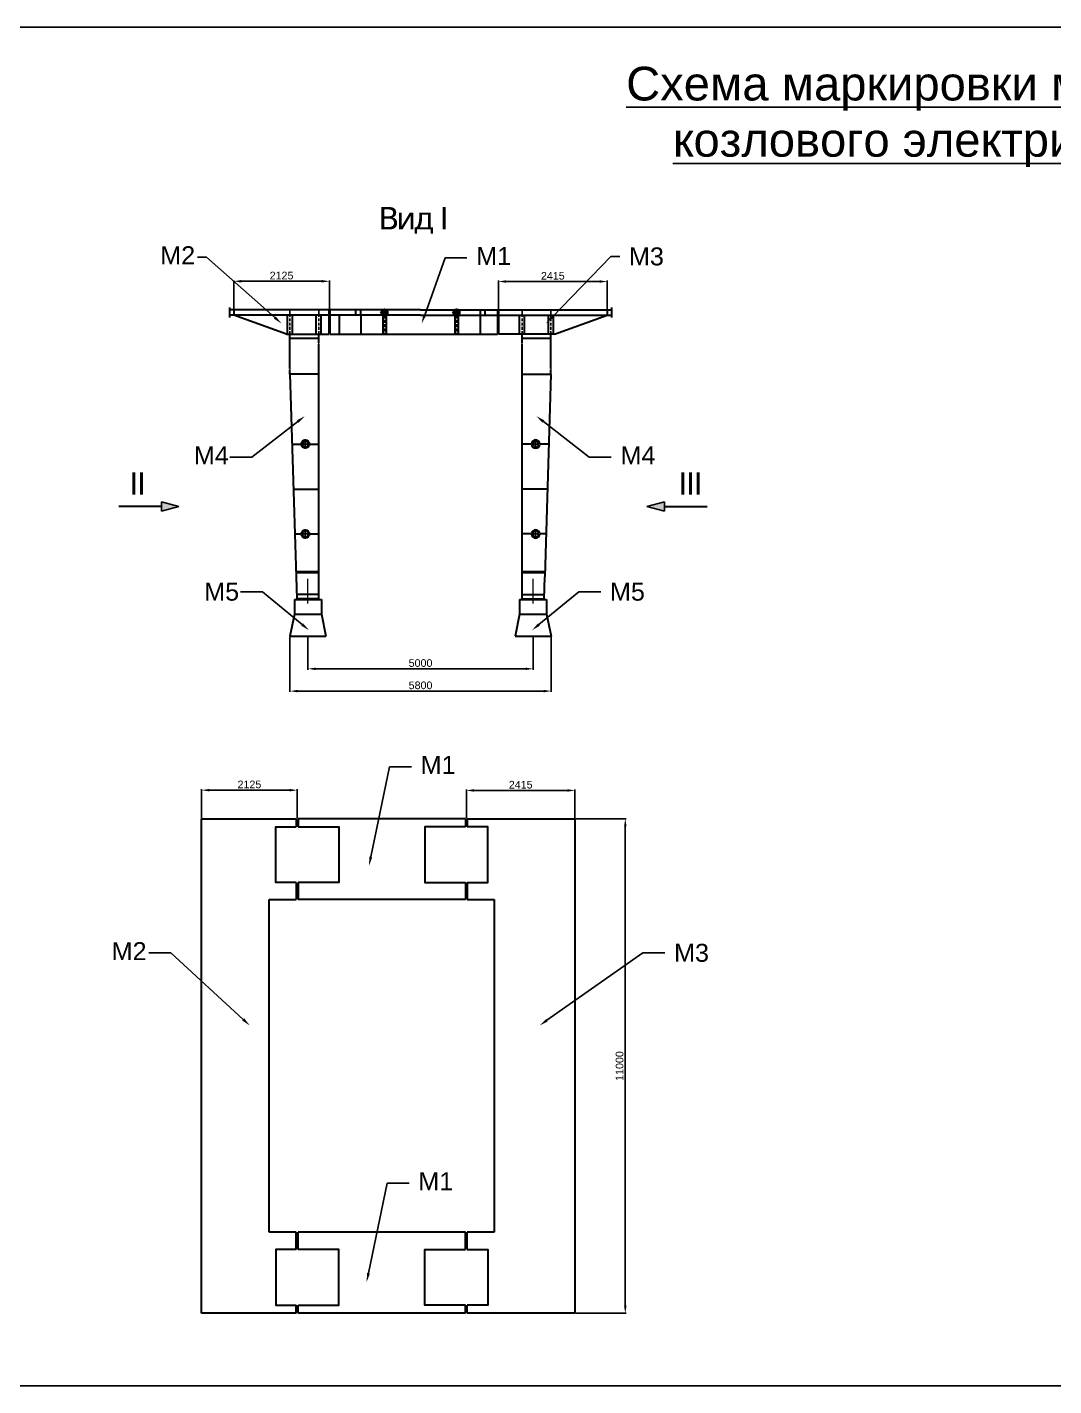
# Model space of a CAD drawing. Header units: millimetres. Extents: x 155577 to 993706, y -295114 to -113927.
# Drawn here: x 299791 to 322611, y -282113 to -251893 of the extents above; entities that cross this region are included whole.
import ezdxf
from ezdxf import colors
from ezdxf.entities.mleader import LeaderData, LeaderLine
from ezdxf.math import Vec2, Vec3

# ---------------------------------------------------------------- set-up
doc = ezdxf.new("R2010")
doc.units = ezdxf.units.MM
doc.linetypes.add('ACAD_ISO04W100', pattern=[30, 24, -3, 0, -3])
doc.linetypes.add('штриховая2', pattern=[9.525, 6.35, -3.175])
doc.layers.add('ось', color=160, linetype='Continuous', lineweight=15)
doc.layers.add('размер', color=84, linetype='Continuous', lineweight=18)
doc.styles.get("Standard").update_dxf_attribs({"font": 'arial.ttf'})
doc.dimstyles.new('ISO-25', dxfattribs={"dimtxt": 170, "dimasz": 170, "dimexe": 20, "dimexo": 10, "dimgap": 40, "dimtad": 1, "dimtxsty": 'Standard', "dimcen": 2.5, "dimadec": 0, "dimazin": 0, "dimtfac": 1, "dimtmove": 0, "dimatfit": 3, "dimfxl": 0, "dimarcsym": 0})

# ---------------------------------------------------------------- blocks, each defined once
blk = doc.blocks.new('А4 альбом')
for p, q in [((369973, -113419), (412593, -113419)), ((369973, -140891), (412593, -140891))]:
    blk.add_line(p, q)
blk = doc.blocks.new('М1')
at = {"lineweight": 30}
for p, q in [((547916, -35398), (546739, -35398)), ((546739, -35398), (546739, -35938)), ((547916, -35518), (546739, -35518)), ((546944, -35518), (546944, -35938)), ((547315, -35518), (547315, -35398)), ((547425, -35518), (547425, -35398)), ((547425, -35518), (547425, -35938)), ((547916, -35518), (547916, -35938)), ((548754, -35398), (547992, -35398)), ((548754, -35518), (547992, -35518)), ((548754, -35518), (547992, -35518)), ((547992, -35518), (547992, -35938)), ((548754, -35398), (549516, -35398)), ((548754, -35518), (549516, -35518)), ((548754, -35518), (549516, -35518)), ((549516, -35518), (549516, -35938)), ((549592, -35398), (550469, -35398)), ((549592, -35518), (550469, -35518)), ((549592, -35518), (549592, -35938)), ((550083, -35398), (550083, -35938)), ((550192, -35518), (550192, -35398)), ((550469, -35398), (550469, -35938)), ((546739, -35938), (550469, -35938)), ((547992, -35938), (547992, -35938))]:
    blk.add_line(p, q, dxfattribs=at)
for p, q in [((547879, -35458), (548029, -35458)), ((547954, -35526), (547954, -35395)), ((549629, -35458), (549479, -35458))]:
    blk.add_line(p, q)
at = {"linetype": 'штриховая2', "ltscale": 10}
for p, q in [((547954, -35529), (547954, -35938)), ((549554, -35529), (549554, -35938))]:
    blk.add_line(p, q, dxfattribs=at)
at = {"lineweight": 30}
for centre, radius in [((547954, -35458), 70.9), ((547954, -35458), 43.5), ((549554, -35458), 70.9), ((549554, -35458), 43.5)]:
    blk.add_circle(centre, radius, dxfattribs=at)
blk = doc.blocks.new('М4')
at = {"lineweight": 50}
for p, q in [((512136, -37683), (512116, -37683)), ((511496, -38253), (511476, -38253))]:
    blk.add_line(p, q, dxfattribs=at)
at = {"lineweight": 30}
for p, q in [((512126, -43144), (512126, -37683)), ((511486, -38348), (511486, -38253)), ((511486, -38348), (511625, -42849)), ((512126, -38348), (511486, -38348)), ((511534, -39904), (511734, -39904)), ((511918, -39904), (512126, -39904)), ((511565, -40904), (512126, -40904)), ((511565, -40904), (512126, -40904)), ((511596, -41904), (511734, -41904)), ((511596, -41904), (511734, -41904)), ((511918, -41904), (512126, -41904)), ((511918, -41904), (512126, -41904))]:
    blk.add_line(p, q, dxfattribs=at)
for p, q in [((511826, -39795), (511826, -40012)), ((511826, -39795), (511826, -40012)), ((511756, -39904), (511896, -39904)), ((511756, -41904), (511896, -41904)), ((511826, -41795), (511826, -42012))]:
    blk.add_line(p, q)
at = {"lineweight": 40}
for p, q in [((511635, -42849), (511615, -42849)), ((511615, -42849), (511635, -42849)), ((512126, -42754), (511622, -42754)), ((512126, -42754), (511622, -42754)), ((512136, -43144), (512116, -43144))]:
    blk.add_line(p, q, dxfattribs=at)
at = {"lineweight": 30}
for centre in [(511826, -39904), (511826, -41904)]:
    blk.add_circle(centre, 92.2, dxfattribs=at)
for centre in [(511826, -39904), (511826, -41904)]:
    blk.add_circle(centre, 60)
blk = doc.blocks.new('М2')
at = {"lineweight": 30}
for p, q in [((510138, -36888), (510138, -37108)), ((512351, -36938), (510138, -36938)), ((512351, -37058), (510138, -37058)), ((510236, -36938), (510236, -37058)), ((511406, -37478), (510236, -37058)), ((511431, -37478), (511431, -37058)), ((511541, -37478), (511541, -37058)), ((512071, -37478), (512071, -37058)), ((512181, -37478), (512181, -37058)), ((512351, -36938), (512351, -37478)), ((511406, -37478), (511666, -37478)), ((511486, -38243), (511486, -37478)), ((512126, -37578), (511486, -37578)), ((511541, -37478), (512351, -37478)), ((512126, -37673), (512126, -37478))]:
    blk.add_line(p, q, dxfattribs=at)
for p, q in [((511486, -37058), (511486, -36938)), ((512126, -37058), (512126, -36938)), ((511426, -37478), (511546, -37478))]:
    blk.add_line(p, q)
at = {"linetype": 'штриховая2', "ltscale": 10}
for p, q in [((511486, -37478), (511486, -37058)), ((512126, -37478), (512126, -37058))]:
    blk.add_line(p, q, dxfattribs=at)
at = {"lineweight": 50}
for p, q in [((512136, -37673), (512116, -37673)), ((511496, -38243), (511476, -38243))]:
    blk.add_line(p, q, dxfattribs=at)
blk = doc.blocks.new('М3')
at = {"lineweight": 30}
for p, q in [((474414, -36938), (476927, -36938)), ((474414, -36938), (474414, -37478)), ((474414, -37058), (476927, -37058)), ((474884, -37478), (474884, -37058)), ((474994, -37478), (474994, -37058)), ((475524, -37478), (475524, -37058)), ((475634, -37478), (475634, -37058)), ((475659, -37478), (476829, -37058)), ((476829, -36938), (476829, -37058)), ((476927, -36888), (476927, -37108)), ((474939, -37478), (474414, -37478)), ((474939, -37673), (474939, -37478)), ((475659, -37478), (474939, -37478)), ((475579, -37578), (474939, -37578)), ((475579, -37578), (475399, -37578)), ((475639, -37478), (475519, -37478)), ((475579, -38243), (475579, -37478))]:
    blk.add_line(p, q, dxfattribs=at)
for p, q in [((474939, -37058), (474939, -36938)), ((475579, -37058), (475579, -36938))]:
    blk.add_line(p, q)
at = {"linetype": 'штриховая2', "ltscale": 10}
for p, q in [((474939, -37478), (474939, -37058)), ((475579, -37478), (475579, -37058))]:
    blk.add_line(p, q, dxfattribs=at)
at = {"lineweight": 50}
for p, q in [((474929, -37673), (474949, -37673)), ((475569, -38243), (475589, -38243))]:
    blk.add_line(p, q, dxfattribs=at)
blk = doc.blocks.new('М5 вид проф')
at = {"lineweight": 30}
for p, q in [((327770, -271975), (328370, -271975)), ((327770, -271975), (327770, -272295)), ((328370, -271975), (328370, -272295)), ((327770, -272295), (327670, -272787)), ((327770, -272295), (328370, -272295)), ((328370, -272295), (328470, -272787)), ((327670, -272787), (328470, -272787))]:
    blk.add_line(p, q, dxfattribs=at)
blk = doc.blocks.new('*D166')
at = {"layer": 'Defpoints', "color": 0, "transparency": 16777216}
for p in [(306033, -265437), (311038, -265437), (311038, -266164)]:
    blk.add_point(p, dxfattribs=at)
at = {"layer": 'размер', "color": 0, "lineweight": -2, "transparency": 16777216}
for p, q in [((306033, -265447), (306033, -266184)), ((311038, -265447), (311038, -266184)), ((306203, -266164), (310868, -266164))]:
    blk.add_line(p, q, dxfattribs=at)
at = {"layer": 'размер', "color": 0, "transparency": 16777216}
for points in [[(306203, -266136), (306203, -266193), (306033, -266164)], [(310868, -266136), (310868, -266193), (311038, -266164)]]:
    blk.add_solid(points, dxfattribs=at)
at = {"layer": 'размер', "color": 0, "transparency": 16777216, "insert": (308535, -266037), "char_height": 170, "attachment_point": 5}
blk.add_mtext('5000', dxfattribs=at)
blk = doc.blocks.new('*D167')
at = {"layer": 'Defpoints', "color": 0, "transparency": 16777216}
for p in [(311968, -268870), (309553, -269499), (311968, -269499)]:
    blk.add_point(p, dxfattribs=at)
at = {"layer": 'размер', "color": 0, "lineweight": -2, "transparency": 16777216}
for p, q in [((309553, -269489), (309553, -268850)), ((309723, -268870), (311798, -268870)), ((311968, -269489), (311968, -268850))]:
    blk.add_line(p, q, dxfattribs=at)
at = {"layer": 'размер', "color": 0, "transparency": 16777216}
for points in [[(309723, -268842), (309723, -268898), (309553, -268870)], [(311798, -268842), (311798, -268898), (311968, -268870)]]:
    blk.add_solid(points, dxfattribs=at)
at = {"layer": 'размер', "color": 0, "transparency": 16777216, "insert": (310761, -268743), "char_height": 170, "attachment_point": 5}
blk.add_mtext('2415', dxfattribs=at)
blk = doc.blocks.new('*D168')
at = {"layer": 'Defpoints', "color": 0, "transparency": 16777216}
for p in [(305793, -268864), (303668, -269499), (305793, -269499)]:
    blk.add_point(p, dxfattribs=at)
at = {"layer": 'размер', "color": 0, "lineweight": -2, "transparency": 16777216}
for p, q in [((303668, -269489), (303668, -268844)), ((303838, -268864), (305623, -268864)), ((305793, -269489), (305793, -268844))]:
    blk.add_line(p, q, dxfattribs=at)
at = {"layer": 'размер', "color": 0, "transparency": 16777216}
for points in [[(303838, -268835), (303838, -268892), (303668, -268864)], [(305623, -268835), (305623, -268892), (305793, -268864)]]:
    blk.add_solid(points, dxfattribs=at)
at = {"layer": 'размер', "color": 0, "transparency": 16777216, "insert": (304731, -268737), "char_height": 170, "attachment_point": 5}
blk.add_mtext('2125', dxfattribs=at)
blk = doc.blocks.new('*D169')
at = {"layer": 'Defpoints', "color": 0, "transparency": 16777216}
for p in [(311968, -269499), (311968, -280499), (313086, -280499)]:
    blk.add_point(p, dxfattribs=at)
at = {"layer": 'размер', "color": 0, "lineweight": -2, "transparency": 16777216}
for p, q in [((311978, -269499), (313106, -269499)), ((313086, -269669), (313086, -280329)), ((311978, -280499), (313106, -280499))]:
    blk.add_line(p, q, dxfattribs=at)
at = {"layer": 'размер', "color": 0, "transparency": 16777216}
for points in [[(313058, -269669), (313114, -269669), (313086, -269499)], [(313058, -280329), (313114, -280329), (313086, -280499)]]:
    blk.add_solid(points, dxfattribs=at)
at = {"layer": 'размер', "color": 0, "transparency": 16777216, "insert": (312959, -274999), "char_height": 170, "attachment_point": 5, "rotation": 90}
blk.add_mtext('11000', dxfattribs=at)
blk = doc.blocks.new('М2 план')
at = {"lineweight": 30}
for p, q in [((311168, -270401), (313273, -270401)), ((311168, -281401), (311168, -270401)), ((313273, -270401), (313273, -270580)), ((313273, -271819), (313273, -272201)), ((312668, -279601), (312668, -272201)), ((312668, -272201), (313273, -272201)), ((313273, -279601), (312668, -279601)), ((313273, -279983), (313273, -279601)), ((313273, -281401), (313273, -281222)), ((313273, -281401), (311168, -281401))]:
    blk.add_line(p, q, dxfattribs=at)
for points in [[(313273, -271819), (312815, -271819), (312815, -270580), (313273, -270580)], [(313273, -279983), (312815, -279983), (312815, -281222), (313273, -281222)]]:
    blk.add_lwpolyline(points, dxfattribs=at)
blk = doc.blocks.new('М1 план')
at = {"lineweight": 30}
for p, q in [((317033, -279601), (313313, -279601)), ((313313, -279983), (313313, -279601)), ((317033, -279983), (317033, -279601)), ((313313, -281401), (313313, -281222)), ((317033, -281401), (317033, -281222)), ((317033, -281401), (313313, -281401))]:
    blk.add_line(p, q, dxfattribs=at)
for points in [[(313313, -281222), (314216, -281222), (314216, -279983), (313313, -279983)], [(317033, -281222), (316130, -281222), (316130, -279983), (317033, -279983)]]:
    blk.add_lwpolyline(points, dxfattribs=at)
blk = doc.blocks.new('М3 план')
at = {"lineweight": 30}
for p, q in [((317073, -270401), (319468, -270401)), ((317073, -270401), (317073, -270580)), ((319468, -270401), (319468, -281401)), ((317073, -271819), (317073, -272201)), ((317073, -272201), (317668, -272201)), ((317668, -272201), (317668, -279601)), ((317668, -279601), (317073, -279601)), ((317073, -279983), (317073, -279601)), ((317073, -281401), (317073, -281222)), ((319468, -281401), (317073, -281401))]:
    blk.add_line(p, q, dxfattribs=at)
for points in [[(317073, -271819), (317532, -271819), (317532, -270580), (317073, -270580)], [(317073, -279983), (317532, -279983), (317532, -281222), (317073, -281222)]]:
    blk.add_lwpolyline(points, dxfattribs=at)
blk = doc.blocks.new('*D174')
at = {"layer": 'Defpoints', "color": 0, "transparency": 16777216}
for p in [(312683, -257551), (310268, -258179), (312683, -258179)]:
    blk.add_point(p, dxfattribs=at)
at = {"layer": 'размер', "color": 0, "lineweight": -2, "transparency": 16777216}
for p, q in [((310268, -258169), (310268, -257531)), ((310438, -257551), (312513, -257551)), ((312683, -258169), (312683, -257531))]:
    blk.add_line(p, q, dxfattribs=at)
at = {"layer": 'размер', "color": 0, "transparency": 16777216}
for points in [[(310438, -257522), (310438, -257579), (310268, -257551)], [(312513, -257522), (312513, -257579), (312683, -257551)]]:
    blk.add_solid(points, dxfattribs=at)
at = {"layer": 'размер', "color": 0, "transparency": 16777216, "insert": (311475, -257424), "char_height": 170, "attachment_point": 5}
blk.add_mtext('2415', dxfattribs=at)
blk = doc.blocks.new('*D175')
at = {"layer": 'Defpoints', "color": 0, "transparency": 16777216}
for p in [(306508, -257544), (304383, -258179), (306508, -258179)]:
    blk.add_point(p, dxfattribs=at)
at = {"layer": 'размер', "color": 0, "lineweight": -2, "transparency": 16777216}
for p, q in [((304383, -258169), (304383, -257524)), ((304553, -257544), (306338, -257544)), ((306508, -258169), (306508, -257524))]:
    blk.add_line(p, q, dxfattribs=at)
at = {"layer": 'размер', "color": 0, "transparency": 16777216}
for points in [[(304553, -257516), (304553, -257573), (304383, -257544)], [(306338, -257516), (306338, -257573), (306508, -257544)]]:
    blk.add_solid(points, dxfattribs=at)
at = {"layer": 'размер', "color": 0, "transparency": 16777216, "insert": (305445, -257418), "char_height": 170, "attachment_point": 5}
blk.add_mtext('2125', dxfattribs=at)
blk = doc.blocks.new('*D176')
at = {"layer": 'Defpoints', "color": 0, "transparency": 16777216}
for p in [(305633, -265437), (311438, -265437), (311438, -266660)]:
    blk.add_point(p, dxfattribs=at)
at = {"layer": 'размер', "color": 0, "lineweight": -2, "transparency": 16777216}
for p, q in [((305633, -265447), (305633, -266680)), ((311438, -265447), (311438, -266680)), ((305803, -266660), (311268, -266660))]:
    blk.add_line(p, q, dxfattribs=at)
at = {"layer": 'размер', "color": 0, "transparency": 16777216}
for points in [[(305803, -266632), (305803, -266688), (305633, -266660)], [(311268, -266632), (311268, -266688), (311438, -266660)]]:
    blk.add_solid(points, dxfattribs=at)
at = {"layer": 'размер', "color": 0, "transparency": 16777216, "insert": (308535, -266533), "char_height": 170, "attachment_point": 5}
blk.add_mtext('5800', dxfattribs=at)

msp = doc.modelspace()

# ---------------------------------------------------------------- hatches: boundary and pattern name
for points in [[(303165.486, -262552.219), (302773.375, -262447.729), (302773.375, -262552.219), (302773.375, -262656.71)], [(313567.343, -262552.219), (313959.454, -262447.729), (313959.454, -262552.219), (313959.454, -262656.71)]]:
    msp.add_hatch(color=256).paths.add_polyline_path(points)

# ---------------------------------------------------------------- linework, layer by layer
at = {"lineweight": 30}
for p, q in [((302773.375, -262552.219), (301827.331, -262552.219)), ((313959.454, -262552.219), (314905.498, -262552.219)), ((305772.346, -264120.241), (305787.49, -264610.147)), ((311293.453, -264120.241), (311278.309, -264610.147)), ((306272.9, -264610.147), (306272.9, -264415.147)), ((310792.9, -264610.147), (310792.9, -264415.147)), ((306272.9, -264515.147), (305784.554, -264515.147)), ((306272.9, -264515.147), (305784.554, -264515.147)), ((306272.9, -264610.147), (305787.49, -264610.147)), ((306272.9, -264610.147), (305787.49, -264610.147)), ((310792.9, -264515.147), (311281.246, -264515.147)), ((310792.9, -264515.147), (311281.246, -264515.147)), ((310792.9, -264610.147), (311278.309, -264610.147)), ((310792.9, -264610.147), (311278.309, -264610.147))]:
    msp.add_line(p, q, dxfattribs=at)
for p, q in [((303165.486, -262552.219), (302773.375, -262447.729)), ((302773.375, -262447.729), (302773.375, -262552.219)), ((303165.486, -262552.219), (302773.375, -262656.71)), ((302773.375, -262656.71), (302773.375, -262552.219)), ((313567.343, -262552.219), (313959.454, -262447.729)), ((313567.343, -262552.219), (313959.454, -262656.71)), ((313959.454, -262447.729), (313959.454, -262552.219)), ((313959.454, -262656.71), (313959.454, -262552.219))]:
    msp.add_line(p, q)
at = {"lineweight": 40}
for p, q in [((305782.346, -264120.241), (305762.346, -264120.241)), ((311283.453, -264120.241), (311303.453, -264120.241)), ((306282.9, -264415.147), (306262.9, -264415.147)), ((310782.9, -264415.147), (310802.9, -264415.147))]:
    msp.add_line(p, q, dxfattribs=at)
at = {"layer": 'ось', "linetype": 'ACAD_ISO04W100', "ltscale": 30}
for p, q in [((306032.9, -264709.044), (306032.9, -264166.699)), ((311037.537, -264709.044), (311037.537, -264166.699))]:
    msp.add_line(p, q, dxfattribs=at)

# ---------------------------------------------------------------- block references
at = {"xscale": 1.100000000005821, "yscale": 1.100000000005821, "zscale": 1.1}
msp.add_blockref('А4 альбом', (-109236.984, -127132.238), dxfattribs=at)
for name, p in [('М2', (-205853.185, -221241.579)), ('М1', (-240220.938, -222781.579)), ('М3', (-164146.388, -221241.579)), ('М4', (-205853.185, -221261.579)), ('М5 вид проф', (-22036.995, 7349.37)), ('М5 вид проф', (-17032.358, 7349.37)), ('М2 план', (-7500, 902.746)), ('М3 план', (-7500, 902.746)), ('М1 план', (-7500, 902.746))]:
    msp.add_blockref(name, p)
at = {"xscale": -1}
msp.add_blockref('М4', (822918.985, -221261.579), dxfattribs=at)
at = {"xscale": -1, "rotation": 180}
msp.add_blockref('М1 план', (-7500, -550899.796), dxfattribs=at)

# ---------------------------------------------------------------- texts
for s, insert, char_height, width, attachment_point in [('\\pi177.16;{\\LСхема маркировки м/конструкций крана \\P\\pi1216;козлового электрического ККП 2х63}', (312927.706, -252773.099), 750, 19747.90655, 1), ('{\\fVerdana|b0|i0|c204|p34;\\H0.90909x;\\T0.85;Вид \\fVerdana|b0|i0|c0|p34;I}', (309131.697, -255891.867), 550, 2000.94782, 3), ('{\\fVerdana|b0|i0|c0|p34;\\H0.90909x;\\T0.85;II\\fVerdana|b0|i0|c204|p34; \\H1.1x; }', (302057.338, -261792.114), 550, 209.20372, 1), ('{\\fVerdana|b0|i0|c0|p34;\\H0.90909x;\\T0.85;III\\fVerdana|b0|i0|c204|p34; \\H1.1x; }', (314777.245, -261792.114), 550, 209.20372, 3)]:
    msp.add_mtext(s, dxfattribs=dict(insert=insert, char_height=char_height, width=width, attachment_point=attachment_point))

# ---------------------------------------------------------------- dimensions: what is measured, and where the dimension line sits
at = {"layer": 'размер'}
for base, p1, p2, picture, middle in [((306507.9, -257544.432), (304382.9, -258179.147), (306507.9, -258179.147), '*D175', (305445.4, -257544.432)), ((305793.146, -268863.81), (303668.146, -269498.525), (305793.146, -269498.525), '*D168', (304730.646, -268863.81))]:
    dim = msp.add_linear_dim(base=base, p1=p1, p2=p2, dimstyle='ISO-25', dxfattribs=at)
    dim.commit()
    dim.dimension.update_dxf_attribs({"geometry": picture, "text_midpoint": middle, "dimtype": 160})
for base, p1, p2, picture, middle in [((312682.9, -257550.698), (310267.9, -258179.147), (312682.9, -258179.147), '*D174', (311475.4, -257423.901)), ((311968.146, -268870.076), (309553.146, -269498.525), (311968.146, -269498.525), '*D167', (310760.646, -268743.279))]:
    dim = msp.add_linear_dim(base=base, p1=p1, p2=p2, dimstyle='ISO-25', dxfattribs=at)
    dim.commit()
    dim.dimension.update_dxf_attribs({"geometry": picture, "text_midpoint": middle})
dim = msp.add_linear_dim(base=(311437.537, -266659.953), p1=(305632.9, -265437.419), p2=(311437.537, -265437.419), text='5800', dimstyle='ISO-25', dxfattribs=at)
dim.commit()
dim.dimension.update_dxf_attribs({"geometry": '*D176', "text_midpoint": (308535.218, -266659.953), "dimtype": 160})
dim = msp.add_linear_dim(base=(311037.537, -266164.191), p1=(306032.9, -265437.419), p2=(311037.537, -265437.419), text='5000', dimstyle='ISO-25', dxfattribs=at)
dim.commit()
dim.dimension.update_dxf_attribs({"geometry": '*D166', "text_midpoint": (308535.218, -266037.394)})
dim = msp.add_linear_dim(base=(313085.91, -280498.525), p1=(311968.146, -269498.525), p2=(311968.146, -280498.525), angle=90, dimstyle='ISO-25', dxfattribs=at)
dim.commit()
dim.dimension.update_dxf_attribs({"geometry": '*D169', "text_midpoint": (312959.112, -274998.525)})

# ---------------------------------------------------------------- leaders
ml = msp.add_multileader_mtext('Standard')
ml.set_content(' М2', color=256)
ml.set_leader_properties()
ml.build(insert=Vec2(0, 0))
ml.multileader.update_dxf_attribs({"dogleg_length": 200, "arrow_head_size": 200})
ctx = ml.context
ctx.base_point, ctx.char_height, ctx.arrow_head_size, ctx.landing_gap_size, ctx.plane_origin = Vec3(302572.954, -257005.53), 400, 200, 50, Vec3(305445.447, -258484.046)
ctx.text_align_type = 2
notes = []
notes.append((ctx, [(1, (1, 1, 0), (303775.001, -257005.53), (-1, 0), 200, [(0, [(305445.447, -258484.046)], 0, [])])]))
ctx.mtext.insert, ctx.mtext.width, ctx.mtext.alignment, ctx.mtext.flow_direction = Vec3(303525.001, -256765.53), 1905.31576, 3, 5
ml = msp.add_multileader_mtext('Standard')
ml.set_content(' М1', color=256)
ml.set_leader_properties()
ml.build(insert=Vec2(0, 0))
ml.multileader.update_dxf_attribs({"dogleg_length": 200, "arrow_head_size": 200})
ctx = ml.context
ctx.base_point, ctx.char_height, ctx.arrow_head_size, ctx.landing_gap_size, ctx.plane_origin = Vec3(309567.01, -257023.18), 400, 200, 50, Vec3(308560.047, -258484.046)
notes.append((ctx, [(0, (1, 1, 0), (309078.639, -257023.18), (1, 0), 488.37, [(0, [(308560.047, -258484.046)], 0, [])])]))
ctx.mtext.insert, ctx.mtext.width, ctx.mtext.flow_direction = Vec3(309617.01, -256783.18), 1905.31576, 5
ml = msp.add_multileader_mtext('Standard')
ml.set_content(' М3', color=256)
ml.set_leader_properties()
ml.build(insert=Vec2(0, 0))
ml.multileader.update_dxf_attribs({"dogleg_length": 200, "arrow_head_size": 200})
ctx = ml.context
ctx.base_point, ctx.char_height, ctx.arrow_head_size, ctx.landing_gap_size, ctx.plane_origin = Vec3(312962.845, -256994.969), 400, 200, 50, Vec3(311320.353, -258484.046)
notes.append((ctx, [(1, (1, 1, 0), (312762.845, -256994.969), (1, 0), 200, [(0, [(311320.353, -258484.046)], 0, [])])]))
ctx.mtext.insert, ctx.mtext.width, ctx.mtext.flow_direction = Vec3(313012.845, -256791.422), 1905.31576, 5
ml = msp.add_multileader_mtext('Standard')
ml.set_content(' М4', color=256)
ml.set_leader_properties()
ml.build(insert=Vec2(0, 0))
ml.multileader.update_dxf_attribs({"dogleg_length": 200, "arrow_head_size": 200})
ctx = ml.context
ctx.base_point, ctx.char_height, ctx.arrow_head_size, ctx.landing_gap_size, ctx.plane_origin = Vec3(303291.444, -261456.815), 400, 200, 50, Vec3(305963.355, -260542.142)
notes.append((ctx, [(0, (1, 1, 0), (304784.317, -261456.815), (-1, 0), 488.37, [(0, [(305963.355, -260542.142)], 0, [])])]))
ctx.mtext.insert, ctx.mtext.width, ctx.mtext.flow_direction = Vec3(303341.444, -261216.815), 1905.31576, 5
ml = msp.add_multileader_mtext('Standard')
ml.set_content(' М4', color=256)
ml.set_leader_properties()
ml.build(insert=Vec2(0, 0))
ml.multileader.update_dxf_attribs({"dogleg_length": 200, "arrow_head_size": 200})
ctx = ml.context
ctx.base_point, ctx.char_height, ctx.arrow_head_size, ctx.landing_gap_size, ctx.plane_origin = Vec3(312774.49, -261456.815), 400, 200, 50, Vec3(311107.082, -260542.142)
notes.append((ctx, [(0, (1, 1, 0), (312286.12, -261456.815), (1, 0), 488.37, [(0, [(311107.082, -260542.142)], 0, [])])]))
ctx.mtext.insert, ctx.mtext.width, ctx.mtext.flow_direction = Vec3(312824.49, -261216.815), 1905.31576, 5
ml = msp.add_multileader_mtext('Standard')
ml.set_content(' М5', color=256)
ml.set_leader_properties()
ml.build(insert=Vec2(0, 0))
ml.multileader.update_dxf_attribs({"dogleg_length": 200, "arrow_head_size": 200})
ctx = ml.context
ctx.base_point, ctx.char_height, ctx.arrow_head_size, ctx.landing_gap_size, ctx.plane_origin = Vec3(303521.059, -264451.362), 400, 200, 50, Vec3(305890.491, -265141.164)
notes.append((ctx, [(0, (1, 1, 0), (305018.57, -264451.362), (-1, 0), 488.37, [(0, [(306058.376, -265307.413)], 0, [])])]))
ctx.mtext.insert, ctx.mtext.width, ctx.mtext.flow_direction = Vec3(303571.059, -264247.951), 1905.31576, 5
ml = msp.add_multileader_mtext('Standard')
ml.set_content(' М5', color=256)
ml.set_leader_properties()
ml.build(insert=Vec2(0, 0))
ml.multileader.update_dxf_attribs({"dogleg_length": 200, "arrow_head_size": 200})
ctx = ml.context
ctx.base_point, ctx.char_height, ctx.arrow_head_size, ctx.landing_gap_size, ctx.plane_origin = Vec3(312540.237, -264451.362), 400, 200, 50, Vec3(311179.945, -265141.164)
notes.append((ctx, [(0, (1, 1, 0), (312051.867, -264451.362), (1, 0), 488.37, [(0, [(311012.06, -265307.413)], 0, [])])]))
ctx.mtext.insert, ctx.mtext.width, ctx.mtext.flow_direction = Vec3(312590.237, -264247.951), 1905.31576, 5
ml = msp.add_multileader_mtext('Standard')
ml.set_content(' М1', color=256)
ml.set_leader_properties()
ml.build(insert=Vec2(0, 0))
ml.multileader.update_dxf_attribs({"dogleg_length": 200, "arrow_head_size": 200})
ctx = ml.context
ctx.base_point, ctx.char_height, ctx.arrow_head_size, ctx.landing_gap_size, ctx.plane_origin = Vec3(308332.665, -268341.456), 400, 200, 50, Vec3(307388.684, -270545.503)
notes.append((ctx, [(0, (1, 1, 0), (307844.294, -268341.456), (1, 0), 488.37, [(0, [(307388.684, -270545.503)], 0, [])])]))
ctx.mtext.insert, ctx.mtext.width, ctx.mtext.flow_direction = Vec3(308382.665, -268101.456), 1905.31576, 5
ml = msp.add_multileader_mtext('Standard')
ml.set_content(' М2', color=256)
ml.set_leader_properties()
ml.build(insert=Vec2(0, 0))
ml.multileader.update_dxf_attribs({"dogleg_length": 200, "arrow_head_size": 200})
ctx = ml.context
ctx.base_point, ctx.char_height, ctx.arrow_head_size, ctx.landing_gap_size, ctx.plane_origin = Vec3(301492.738, -272484.644), 400, 200, 50, Vec3(304166.346, -274097.991)
ctx.text_align_type = 2
notes.append((ctx, [(0, (1, 1, 0), (302983.155, -272484.644), (-1, 0), 488.37, [(0, [(304739.632, -274097.991)], 0, [])])]))
ctx.mtext.insert, ctx.mtext.width, ctx.mtext.alignment, ctx.mtext.flow_direction = Vec3(302444.784, -272244.644), 1905.31576, 3, 5
ml = msp.add_multileader_mtext('Standard')
ml.set_content(' М3', color=256)
ml.set_leader_properties()
ml.build(insert=Vec2(0, 0))
ml.multileader.update_dxf_attribs({"dogleg_length": 200, "arrow_head_size": 200})
ctx = ml.context
ctx.base_point, ctx.char_height, ctx.arrow_head_size, ctx.landing_gap_size, ctx.plane_origin = Vec3(313965.161, -272484.644), 400, 200, 50, Vec3(311179.945, -274097.991)
notes.append((ctx, [(0, (1, 1, 0), (313476.79, -272484.644), (1, 0), 488.37, [(0, [(311179.945, -274097.991)], 0, [])])]))
ctx.mtext.insert, ctx.mtext.width, ctx.mtext.flow_direction = Vec3(314015.161, -272281.097), 1905.31576, 5
ml = msp.add_multileader_mtext('Standard')
ml.set_content(' М1', color=256)
ml.set_leader_properties()
ml.build(insert=Vec2(0, 0))
ml.multileader.update_dxf_attribs({"dogleg_length": 200, "arrow_head_size": 200})
ctx = ml.context
ctx.base_point, ctx.char_height, ctx.arrow_head_size, ctx.landing_gap_size, ctx.plane_origin = Vec3(308280.753, -277601.405), 400, 200, 50, Vec3(307336.772, -279805.451)
notes.append((ctx, [(0, (1, 1, 0), (307792.383, -277601.405), (1, 0), 488.37, [(0, [(307336.772, -279805.451)], 0, [])])]))
ctx.mtext.insert, ctx.mtext.width, ctx.mtext.flow_direction = Vec3(308330.753, -277361.405), 1905.31576, 5
for ctx, leaders in notes:
    for number, flags, end, landing, length, lines in leaders:
        leader = LeaderData()
        leader.index, (leader.has_last_leader_line, leader.has_dogleg_vector, leader.attachment_direction) = number, flags
        leader.last_leader_point, leader.dogleg_vector, leader.dogleg_length = Vec3(end), Vec3(landing), length
        for number, points, colour, breaks in lines:
            line = LeaderLine()
            line.index, line.vertices, line.color, line.breaks = number, Vec3.list(points), colors.encode_raw_color(colour), breaks
            leader.lines.append(line)
        ctx.leaders.append(leader)

doc.saveas('drawing.dxf')
